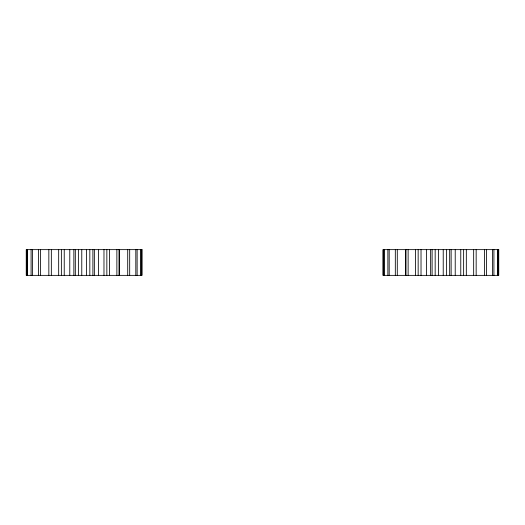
<?xml version="1.0" encoding="UTF-8"?>
<svg xmlns="http://www.w3.org/2000/svg" width="525" height="525" viewBox="0 0 525 525"><rect width="100%" height="100%" fill="white"/><g stroke="black" fill="none" stroke-linecap="round" stroke-linejoin="round"><path stroke-width="0.79" d="M498.553 249.637L498.553 275.363M498.028 249.637L498.028 275.363M497.451 249.637L497.451 275.363M493.913 249.637L493.913 275.363M492.601 249.637L492.601 275.363M486.472 249.637L486.472 275.363M484.503 249.637L484.503 275.363M476.162 249.637L476.162 275.363M473.662 249.637L473.662 275.363M466.325 249.637L466.325 275.363M463.634 249.637L463.634 275.363M460.766 249.637L460.766 275.363M455.221 249.637L455.221 275.363M451.139 249.637L451.139 275.363M449.682 249.637L449.682 275.363M446.617 249.637L446.617 275.363M443.225 249.637L443.225 275.363M438.565 249.637L438.565 275.363M435.173 249.637L435.173 275.363M432.108 249.637L432.108 275.363M430.651 249.637L430.651 275.363M426.569 249.637L426.569 275.363M421.024 249.637L421.024 275.363M418.156 249.637L418.156 275.363M415.465 249.637L415.465 275.363M408.128 249.637L408.128 275.363M405.969 249.637L405.969 275.363M405.628 249.637L405.628 275.363M397.287 249.637L397.287 275.363M395.318 249.637L395.318 275.363M389.189 249.637L389.189 275.363M387.877 249.637L387.877 275.363M384.339 249.637L384.339 275.363M383.762 249.637L383.762 275.363M383.237 249.637L383.237 275.363M141.763 249.637L141.763 275.363M141.238 249.637L141.238 275.363M140.661 249.637L140.661 275.363M137.123 249.637L137.123 275.363M135.811 249.637L135.811 275.363M129.682 249.637L129.682 275.363M127.713 249.637L127.713 275.363M119.372 249.637L119.372 275.363M119.031 249.637L119.031 275.363M116.872 249.637L116.872 275.363M109.535 249.637L109.535 275.363M106.844 249.637L106.844 275.363M103.976 249.637L103.976 275.363M98.431 249.637L98.431 275.363M94.349 249.637L94.349 275.363M92.892 249.637L92.892 275.363M89.828 249.637L89.828 275.363M86.435 249.637L86.435 275.363M81.775 249.637L81.775 275.363M78.382 249.637L78.382 275.363M75.318 249.637L75.318 275.363M73.861 249.637L73.861 275.363M69.779 249.637L69.779 275.363M64.234 249.637L64.234 275.363M61.366 249.637L61.366 275.363M58.675 249.637L58.675 275.363M51.338 249.637L51.338 275.363M48.838 249.637L48.838 275.363M40.497 249.637L40.497 275.363M38.528 249.637L38.528 275.363M32.399 249.637L32.399 275.363M31.087 249.637L31.087 275.363M27.549 249.637L27.549 275.363M26.972 249.637L26.972 275.363M26.447 249.637L26.447 275.363M141.96 249.637L26.25 249.637L26.25 275.363L141.96 275.363L141.96 249.637M498.75 249.637L383.04 249.637L383.04 275.363L498.75 275.363L498.75 249.637"/></g></svg>
